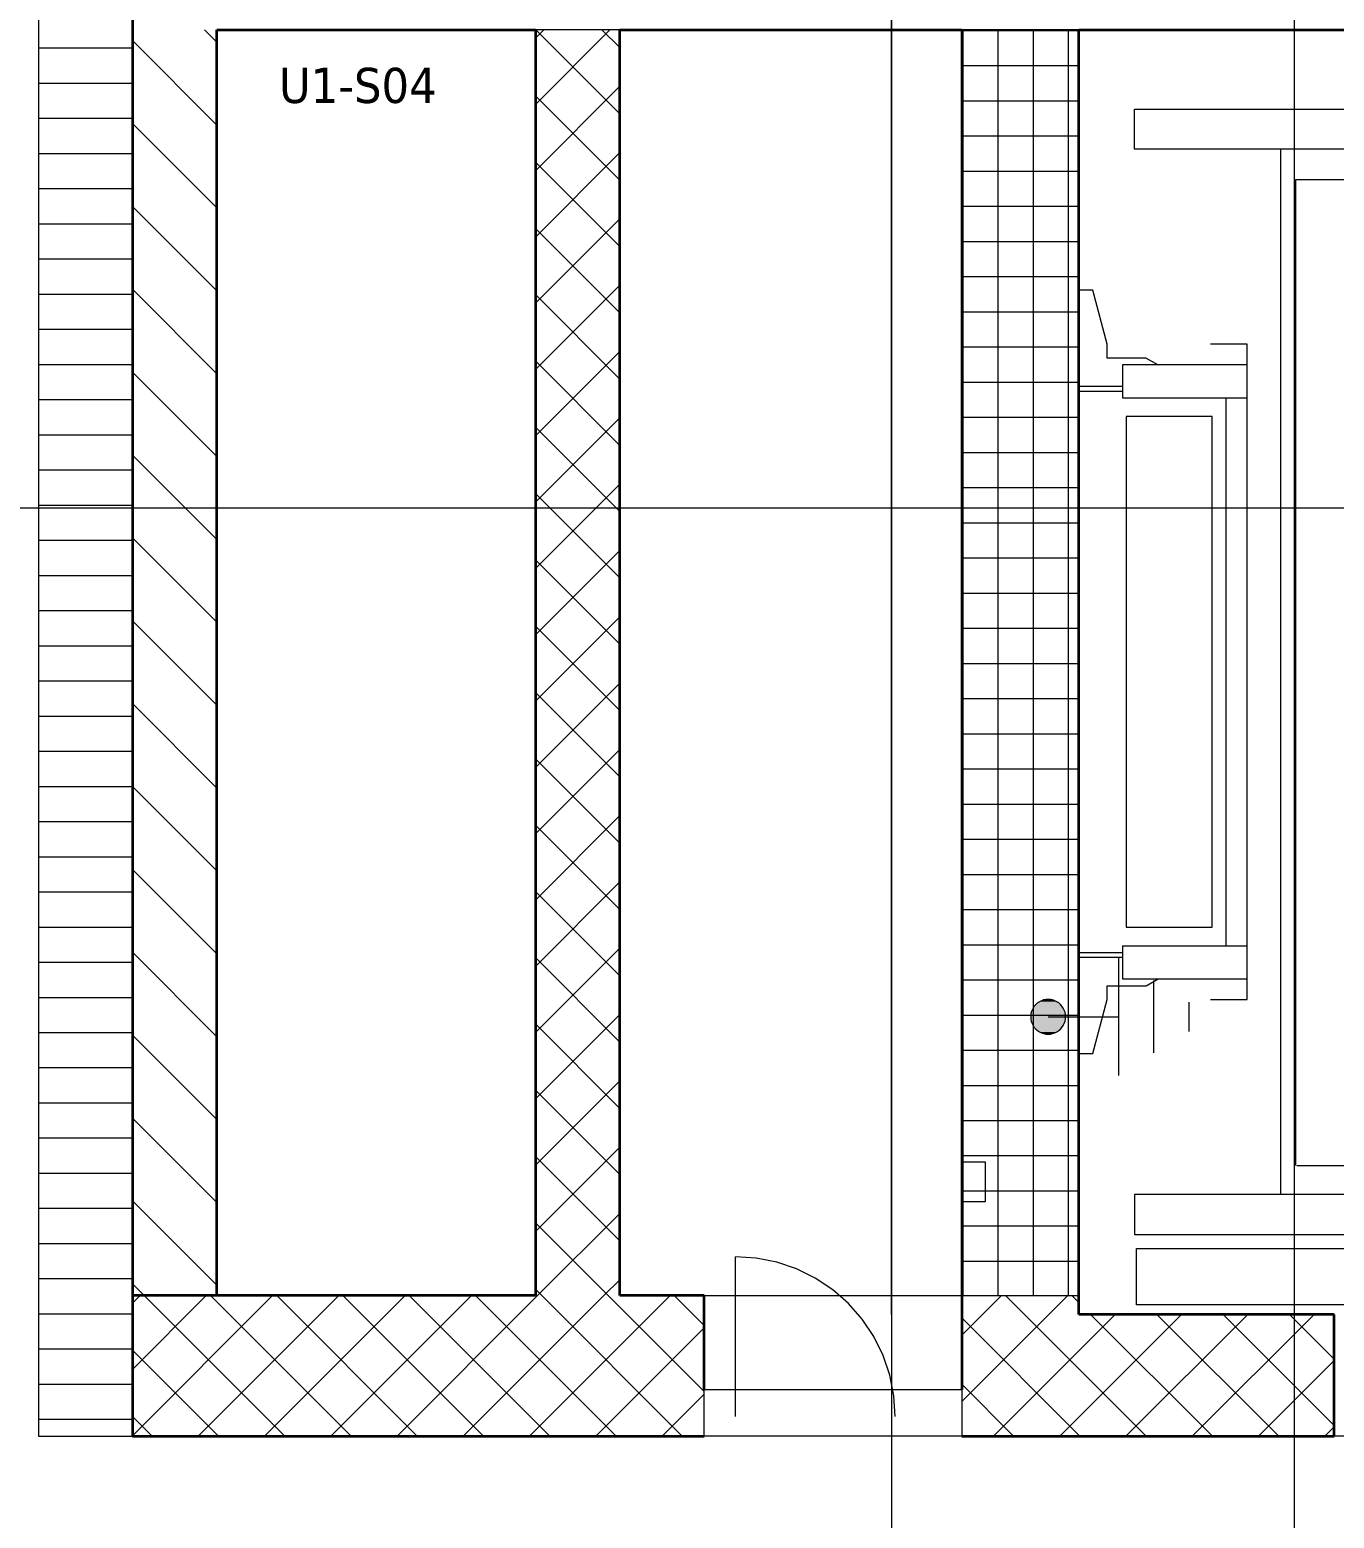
# Model space of a CAD drawing. Extents: x -1132 to 613, y -179 to 712.
# Drawn here: x -674 to -618.3, y 95 to 158.5 of the extents above; entities that cross this region are included whole.
import ezdxf
from ezdxf.lldxf.tags import DXFTag

# ---------------------------------------------------------------- set-up
doc = ezdxf.new("R2010")
doc.units = 0
doc.layers.get('0').update_dxf_attribs({"lineweight": 13})
for name, color, linetype, lineweight in [('A-AREA-____-IDEN', 7, 'Continuous', 5), ('A-DETL-____-HDLN', 7, '_Verdeckte Linien_', 9), ('A-DOOR-____-OTLN', 7, 'Continuous', 9), ('A-FLOR-____-OTLN', 7, 'Continuous', 9), ('A-GENM-____-OTLN', 7, 'Continuous', 9), ('A-WALL-____-MCUT', 7, 'Continuous', 35), ('A-WALL-____-PATT', 7, 'Continuous', 35), ('I-WALL-____-OTLN', 7, 'Continuous', 9), ('S-GRID-____-OTLN', 7, 'Continuous', 5)]:
    doc.layers.add(name, color=color, linetype=linetype, lineweight=lineweight)
for name, color, linetype, lineweight, true_color in [('EL01_VVV_Mass', 7, 'Continuous', 13, 0xb2b200), ('EL01_WAN_Potentialausgleich', 1, 'Continuous', 13, 0xff0000), ('EL01_WAN_RDA', 7, 'Continuous', 13, 0xff6600)]:
    doc.layers.add(name, color=color, linetype=linetype, lineweight=lineweight, true_color=true_color)
doc.styles.get("Standard").update_dxf_attribs({"font": 'arial.ttf'})
tags = doc.linetypes.add('_Rasterlinie_', pattern=[0.375, 0.2, -0.05, 0.075, -0.05]).pattern_tags.tags
tags[10:11] = [DXFTag(74, 4), DXFTag(75, 0), DXFTag(340, '0'), DXFTag(46, 1.0), DXFTag(50, 0.0), DXFTag(44, 0.0), DXFTag(45, 0.0)]
tags[8:9] = [DXFTag(74, 4), DXFTag(75, 0), DXFTag(340, '0'), DXFTag(46, 1.0), DXFTag(50, 0.0), DXFTag(44, 0.0), DXFTag(45, 0.0)]
tags[6:7] = [DXFTag(74, 4), DXFTag(75, 0), DXFTag(340, '0'), DXFTag(46, 1.0), DXFTag(50, 0.0), DXFTag(44, 0.0), DXFTag(45, 0.0)]
tags[4:5] = [DXFTag(74, 4), DXFTag(75, 0), DXFTag(340, '0'), DXFTag(46, 1.0), DXFTag(50, 0.0), DXFTag(44, 0.0), DXFTag(45, 0.0)]
tags = doc.linetypes.add('_Verdeckte Linien_', pattern=[0.15, 0.1, -0.05]).pattern_tags.tags
tags[6:7] = [DXFTag(74, 4), DXFTag(75, 0), DXFTag(340, '0'), DXFTag(46, 1.0), DXFTag(50, 0.0), DXFTag(44, 0.0), DXFTag(45, 0.0)]
tags[4:5] = [DXFTag(74, 4), DXFTag(75, 0), DXFTag(340, '0'), DXFTag(46, 1.0), DXFTag(50, 0.0), DXFTag(44, 0.0), DXFTag(45, 0.0)]

# ---------------------------------------------------------------- blocks, each defined once
blk = doc.blocks.new('Referenz-A0UNPDE96I', base_point=(-1115.886, -117.372))
at = {"layer": 'A-DETL-____-HDLN', "color": 0, "linetype": '_Verdeckte Linien_', "ltscale": 0.13}
for p, q in [((-637.215, 103.678), (-637.215, 179.478)), ((-637.215, 179.478), (-637.215, 85.178))]:
    blk.add_line(p, q, dxfattribs=at)
at = {"layer": 'A-DOOR-____-OTLN', "color": 0, "linetype": 'Continuous', "ltscale": 0.13}
for p, q in [((-642.984, 106.08), (-643.875, 106.138)), ((-643.875, 99.318), (-643.875, 106.138)), ((-642.11, 105.906), (-642.984, 106.08)), ((-641.265, 105.619), (-642.11, 105.906)), ((-640.465, 105.225), (-641.265, 105.619)), ((-639.723, 104.729), (-640.465, 105.225)), ((-639.052, 104.141), (-639.723, 104.729)), ((-638.464, 103.47), (-639.052, 104.141)), ((-637.968, 102.728), (-638.464, 103.47)), ((-637.574, 101.928), (-637.968, 102.728)), ((-637.287, 101.083), (-637.574, 101.928)), ((-637.113, 100.208), (-637.287, 101.083)), ((-645.215, 98.478), (-645.215, 100.478)), ((-645.215, 100.478), (-634.215, 100.478)), ((-634.215, 100.478), (-634.215, 98.478)), ((-637.055, 99.318), (-637.113, 100.208)), ((-634.215, 98.478), (-645.215, 98.478))]:
    blk.add_line(p, q, dxfattribs=at)
at = {"layer": 'A-FLOR-____-OTLN', "color": 0, "linetype": 'Continuous', "ltscale": 0.13}
blk.add_line((-597.515, 98.478), (-618.315, 98.478), dxfattribs=at)
at = {"layer": 'A-GENM-____-OTLN', "color": 0, "linetype": '_Verdeckte Linien_', "ltscale": 0.13}
for p, q in [((-648.815, 158.478), (-648.815, 104.478)), ((-634.215, 104.478), (-634.215, 158.478)), ((-648.815, 104.478), (-634.215, 104.478))]:
    blk.add_line(p, q, dxfattribs=at)
at = {"layer": 'A-GENM-____-OTLN', "color": 0, "linetype": 'Continuous', "ltscale": 0.13}
for p, q in [((-626.844, 153.378), (-626.844, 155.088)), ((-626.844, 155.088), (-597.211, 155.088)), ((-597.245, 153.378), (-626.844, 153.378)), ((-620.613, 153.378), (-620.613, 108.792)), ((-619.969, 152.091), (-616.955, 152.091)), ((-619.969, 152.091), (-619.969, 110.028)), ((-628.622, 147.366), (-629.215, 147.366)), ((-628.012, 145.063), (-628.622, 147.366)), ((-628.012, 144.471), (-628.012, 145.063)), ((-622.035, 145.063), (-623.593, 145.063)), ((-622.035, 117.106), (-622.035, 145.063)), ((-626.336, 144.471), (-628.012, 144.471)), ((-627.352, 144.183), (-627.352, 142.777)), ((-622.052, 144.183), (-627.352, 144.183)), ((-626.336, 144.471), (-625.828, 144.183)), ((-629.215, 143.268), (-627.352, 143.268)), ((-629.215, 143.065), (-627.352, 143.065)), ((-627.352, 142.777), (-622.052, 142.777)), ((-622.949, 142.777), (-622.949, 119.392)), ((-623.525, 141.981), (-627.2, 141.981)), ((-627.2, 141.981), (-627.2, 120.188)), ((-623.525, 120.188), (-623.525, 141.981)), ((-627.2, 120.188), (-623.525, 120.188)), ((-627.352, 119.392), (-622.052, 119.392)), ((-627.352, 119.392), (-627.352, 117.987)), ((-627.352, 119.105), (-629.215, 119.105)), ((-627.352, 118.901), (-629.215, 118.901)), ((-628.012, 117.699), (-626.336, 117.699)), ((-628.012, 117.106), (-628.012, 117.699)), ((-627.352, 117.987), (-622.052, 117.987)), ((-626.336, 117.699), (-625.828, 117.987)), ((-628.622, 114.803), (-628.012, 117.106)), ((-623.593, 117.106), (-622.035, 117.106)), ((-629.215, 114.803), (-628.622, 114.803)), ((-619.918, 110.028), (-616.955, 110.028)), ((-626.844, 108.792), (-626.844, 107.082)), ((-597.245, 108.792), (-626.844, 108.792)), ((-626.844, 107.082), (-597.245, 107.082)), ((-626.759, 106.489), (-608.37, 106.489)), ((-626.759, 104.085), (-626.759, 106.489)), ((-595.924, 104.085), (-626.759, 104.085))]:
    blk.add_line(p, q, dxfattribs=at)
at = {"layer": 'A-WALL-____-MCUT', "color": 0, "linetype": 'Continuous', "lineweight": 9, "ltscale": 0.13}
for p, q in [((-673.615, 261.878), (-673.615, 98.478)), ((-648.815, 158.478), (-652.415, 158.478)), ((-629.215, 158.478), (-634.215, 158.478)), ((-634.215, 104.478), (-629.215, 104.478)), ((-673.615, 98.478), (-669.615, 98.478))]:
    blk.add_line(p, q, dxfattribs=at)
at = {"layer": 'A-WALL-____-MCUT', "color": 0, "linetype": 'Continuous', "ltscale": 0.35}
for p, q in [((-669.615, 261.678), (-669.615, 98.478)), ((-666.015, 104.478), (-666.015, 158.478)), ((-666.015, 158.478), (-652.415, 158.478)), ((-652.415, 158.478), (-652.415, 104.478)), ((-648.815, 158.478), (-634.215, 158.478)), ((-648.815, 104.478), (-648.815, 158.478)), ((-634.215, 158.478), (-634.215, 100.478)), ((-629.215, 158.478), (-594.415, 158.478)), ((-629.215, 103.678), (-629.215, 158.478)), ((-652.415, 104.478), (-669.615, 104.478)), ((-645.215, 104.478), (-648.815, 104.478)), ((-645.215, 100.478), (-645.215, 104.478)), ((-618.315, 103.678), (-629.215, 103.678)), ((-618.315, 98.478), (-618.315, 103.678)), ((-669.615, 98.478), (-645.215, 98.478)), ((-634.215, 98.478), (-618.315, 98.478))]:
    blk.add_line(p, q, dxfattribs=at)
at = {"layer": 'A-WALL-____-PATT', "color": 0, "linetype": 'Continuous', "lineweight": 9, "ltscale": 0.13}
for p, q in [((-666.543, 158.478), (-666.015, 157.95)), ((-652.415, 158.122), (-652.059, 158.478)), ((-652.415, 155.294), (-649.23, 158.478)), ((-648.815, 154.892), (-652.401, 158.478)), ((-648.815, 157.72), (-649.573, 158.478)), ((-634.215, 158.447), (-629.215, 158.447)), ((-634.154, 104.478), (-634.154, 158.478)), ((-632.654, 104.478), (-632.654, 158.478)), ((-631.154, 104.478), (-631.154, 158.478)), ((-629.654, 104.478), (-629.654, 158.478)), ((-669.615, 157.687), (-673.615, 157.687)), ((-669.615, 158.014), (-666.015, 154.414)), ((-634.215, 156.947), (-629.215, 156.947)), ((-669.615, 156.187), (-673.615, 156.187)), ((-652.415, 152.466), (-648.815, 156.066)), ((-648.815, 152.063), (-652.415, 155.663)), ((-634.215, 155.447), (-629.215, 155.447)), ((-669.615, 154.687), (-673.615, 154.687)), ((-669.615, 154.478), (-666.015, 150.878)), ((-634.215, 153.947), (-629.215, 153.947)), ((-669.615, 153.187), (-673.615, 153.187)), ((-652.415, 149.637), (-648.815, 153.237)), ((-648.815, 149.235), (-652.415, 152.835)), ((-634.215, 152.447), (-629.215, 152.447)), ((-669.615, 151.687), (-673.615, 151.687)), ((-669.615, 150.943), (-666.015, 147.343)), ((-634.215, 150.947), (-629.215, 150.947)), ((-669.615, 150.187), (-673.615, 150.187)), ((-652.415, 146.809), (-648.815, 150.409)), ((-648.815, 146.406), (-652.415, 150.006)), ((-634.215, 149.447), (-629.215, 149.447)), ((-669.615, 148.687), (-673.615, 148.687)), ((-669.615, 147.407), (-666.015, 143.807)), ((-652.415, 143.98), (-648.815, 147.58)), ((-634.215, 147.947), (-629.215, 147.947)), ((-669.615, 147.187), (-673.615, 147.187)), ((-648.815, 143.578), (-652.415, 147.178)), ((-634.215, 146.447), (-629.215, 146.447)), ((-669.615, 145.687), (-673.615, 145.687)), ((-634.215, 144.947), (-629.215, 144.947)), ((-669.615, 144.187), (-673.615, 144.187)), ((-652.415, 141.152), (-648.815, 144.752)), ((-648.815, 140.75), (-652.415, 144.35)), ((-669.615, 143.872), (-666.015, 140.272)), ((-634.215, 143.447), (-629.215, 143.447)), ((-669.615, 142.687), (-673.615, 142.687)), ((-652.415, 138.323), (-648.815, 141.923)), ((-634.215, 141.947), (-629.215, 141.947)), ((-669.615, 141.187), (-673.615, 141.187)), ((-648.815, 137.921), (-652.415, 141.521)), ((-669.615, 140.336), (-666.015, 136.736)), ((-634.215, 140.447), (-629.215, 140.447)), ((-669.615, 139.687), (-673.615, 139.687)), ((-652.415, 135.495), (-648.815, 139.095)), ((-648.815, 135.093), (-652.415, 138.693)), ((-634.215, 138.947), (-629.215, 138.947)), ((-669.615, 138.187), (-673.615, 138.187)), ((-634.215, 137.447), (-629.215, 137.447)), ((-669.615, 136.687), (-673.615, 136.687)), ((-669.615, 136.801), (-666.015, 133.201)), ((-652.415, 132.667), (-648.815, 136.267)), ((-634.215, 135.947), (-629.215, 135.947)), ((-648.815, 132.264), (-652.415, 135.864)), ((-669.615, 135.187), (-673.615, 135.187)), ((-634.215, 134.447), (-629.215, 134.447)), ((-669.615, 133.687), (-673.615, 133.687)), ((-652.415, 129.838), (-648.815, 133.438)), ((-669.615, 133.265), (-666.015, 129.665)), ((-648.815, 129.436), (-652.415, 133.036)), ((-634.215, 132.947), (-629.215, 132.947)), ((-669.615, 132.187), (-673.615, 132.187)), ((-634.215, 131.447), (-629.215, 131.447)), ((-669.615, 130.687), (-673.615, 130.687)), ((-652.415, 127.01), (-648.815, 130.61)), ((-648.815, 126.607), (-652.415, 130.207)), ((-669.615, 129.73), (-666.015, 126.13)), ((-634.215, 129.947), (-629.215, 129.947)), ((-669.615, 129.187), (-673.615, 129.187)), ((-634.215, 128.447), (-629.215, 128.447)), ((-669.615, 127.687), (-673.615, 127.687)), ((-652.415, 124.181), (-648.815, 127.781)), ((-648.815, 123.779), (-652.415, 127.379)), ((-634.215, 126.947), (-629.215, 126.947)), ((-669.615, 126.187), (-673.615, 126.187)), ((-669.615, 126.194), (-666.015, 122.594)), ((-634.215, 125.447), (-629.215, 125.447)), ((-669.615, 124.687), (-673.615, 124.687)), ((-652.415, 121.353), (-648.815, 124.953)), ((-648.815, 120.951), (-652.415, 124.551)), ((-634.215, 123.947), (-629.215, 123.947)), ((-669.615, 123.187), (-673.615, 123.187)), ((-669.615, 122.659), (-666.015, 119.059)), ((-652.415, 118.524), (-648.815, 122.124)), ((-634.215, 122.447), (-629.215, 122.447)), ((-669.615, 121.687), (-673.615, 121.687)), ((-648.815, 118.122), (-652.415, 121.722)), ((-634.215, 120.947), (-629.215, 120.947)), ((-669.615, 120.187), (-673.615, 120.187)), ((-634.215, 119.447), (-629.215, 119.447)), ((-669.615, 119.123), (-666.015, 115.523)), ((-652.415, 115.696), (-648.815, 119.296)), ((-648.815, 115.294), (-652.415, 118.894)), ((-669.615, 118.687), (-673.615, 118.687)), ((-634.215, 117.947), (-629.215, 117.947)), ((-669.615, 117.187), (-673.615, 117.187)), ((-652.415, 112.868), (-648.815, 116.468)), ((-634.215, 116.447), (-629.215, 116.447)), ((-669.615, 115.687), (-673.615, 115.687)), ((-669.615, 115.588), (-666.015, 111.988)), ((-648.815, 112.465), (-652.415, 116.065)), ((-634.215, 114.947), (-629.215, 114.947)), ((-669.615, 114.187), (-673.615, 114.187)), ((-652.415, 110.039), (-648.815, 113.639)), ((-648.815, 109.637), (-652.415, 113.237)), ((-634.215, 113.447), (-629.215, 113.447)), ((-669.615, 112.687), (-673.615, 112.687)), ((-669.615, 112.052), (-666.015, 108.452)), ((-634.215, 111.947), (-629.215, 111.947)), ((-669.615, 111.187), (-673.615, 111.187)), ((-652.415, 107.211), (-648.815, 110.811)), ((-648.815, 106.808), (-652.415, 110.408)), ((-634.215, 110.447), (-629.215, 110.447)), ((-669.615, 109.687), (-673.615, 109.687)), ((-634.215, 108.947), (-629.215, 108.947)), ((-669.615, 108.187), (-673.615, 108.187)), ((-669.615, 108.517), (-666.015, 104.917)), ((-652.319, 104.478), (-648.815, 107.982)), ((-649.313, 104.478), (-652.415, 107.58)), ((-634.215, 107.447), (-629.215, 107.447)), ((-669.615, 106.687), (-673.615, 106.687)), ((-634.215, 105.947), (-629.215, 105.947)), ((-669.615, 105.187), (-673.615, 105.187)), ((-669.615, 104.981), (-669.112, 104.478)), ((-649.49, 104.478), (-648.815, 105.154)), ((-669.615, 104.153), (-669.289, 104.478)), ((-669.615, 101.324), (-666.461, 104.478)), ((-669.615, 98.496), (-663.632, 104.478)), ((-663.112, 98.478), (-669.112, 104.478)), ((-666.804, 98.478), (-660.804, 104.478)), ((-660.283, 98.478), (-666.283, 104.478)), ((-663.976, 98.478), (-657.976, 104.478)), ((-657.455, 98.478), (-663.455, 104.478)), ((-661.147, 98.478), (-655.147, 104.478)), ((-654.627, 98.478), (-660.627, 104.478)), ((-658.319, 98.478), (-652.319, 104.478)), ((-651.798, 98.478), (-657.798, 104.478)), ((-655.49, 98.478), (-649.49, 104.478)), ((-648.97, 98.478), (-654.97, 104.478)), ((-652.662, 98.478), (-646.662, 104.478)), ((-652.141, 104.478), (-652.415, 104.752)), ((-646.141, 98.478), (-652.141, 104.478)), ((-645.215, 100.38), (-649.313, 104.478)), ((-645.215, 103.208), (-646.485, 104.478)), ((-634.215, 102.783), (-632.52, 104.478)), ((-634.215, 99.955), (-629.691, 104.478)), ((-629.215, 101.351), (-632.342, 104.478)), ((-629.215, 104.179), (-629.514, 104.478)), ((-669.615, 103.687), (-673.615, 103.687)), ((-629.215, 98.522), (-634.215, 103.522)), ((-629.215, 102.126), (-627.663, 103.678)), ((-629.215, 99.298), (-624.834, 103.678)), ((-623.514, 98.478), (-628.714, 103.678)), ((-627.206, 98.478), (-622.006, 103.678)), ((-620.686, 98.478), (-625.886, 103.678)), ((-624.378, 98.478), (-619.178, 103.678)), ((-618.315, 98.936), (-623.057, 103.678)), ((-618.315, 101.764), (-620.229, 103.678)), ((-649.833, 98.478), (-645.215, 103.097)), ((-669.615, 102.187), (-673.615, 102.187)), ((-665.94, 98.478), (-669.615, 102.153)), ((-632.863, 98.478), (-629.215, 102.126)), ((-621.549, 98.478), (-618.315, 101.713)), ((-626.342, 98.478), (-629.215, 101.351)), ((-669.615, 100.687), (-673.615, 100.687)), ((-631.999, 98.478), (-634.215, 100.694)), ((-647.005, 98.478), (-645.215, 100.269)), ((-669.615, 99.187), (-673.615, 99.187)), ((-668.769, 98.478), (-669.615, 99.324)), ((-630.034, 98.478), (-629.215, 99.298)), ((-629.171, 98.478), (-629.215, 98.522)), ((-618.721, 98.478), (-618.315, 98.884))]:
    blk.add_line(p, q, dxfattribs=at)
at = {"layer": 'I-WALL-____-OTLN', "color": 0, "linetype": 'Continuous', "ltscale": 0.13}
blk.add_line((-645.215, 104.478), (-634.215, 104.478), dxfattribs=at)
at = {"layer": 'S-GRID-____-OTLN', "color": 0, "linetype": '_Rasterlinie_', "ltscale": 0.13}
for p, q in [((-620.015, -113.603), (-620.015, 631.478)), ((-1107.612, 138.078), (103.376, 138.078))]:
    blk.add_line(p, q, dxfattribs=at)
at = {"layer": 'A-AREA-____-IDEN', "color": 0, "linetype": 'Continuous', "ltscale": 0.13, "insert": (-663.359, 156.855), "char_height": 1.5, "attachment_point": 1}
blk.add_mtext('{\\W0.9;\\fVerdana;U1-S04}', dxfattribs=at)
blk = doc.blocks.new('Abzweigdose rechteckig (multi) UP-A0UNPEN16I', base_point=(-634.215, 108.478))
at = {"color": 0, "lineweight": -2}
for p, q in [((-634.215, 110.178), (-633.219, 110.178)), ((-634.215, 108.478), (-634.215, 110.178)), ((-633.219, 110.178), (-633.219, 108.478)), ((-633.219, 108.478), (-634.215, 108.478))]:
    blk.add_line(p, q, dxfattribs=at)
blk = doc.blocks.new('Maß-A0UNPEZP6I', base_point=(-685.935, 148.074))
at = {"color": 0, "lineweight": -2}
for p, q in [((-676.441, 179.765), (-677.268, 180.592)), ((-677.854, 180.178), (-673.613, 180.178)), ((-676.854, 180.178), (-676.854, 148.488)), ((-676.441, 148.074), (-677.268, 148.901)), ((-675.854, 148.488), (-685.935, 148.488))]:
    blk.add_line(p, q, dxfattribs=at)
at = {"color": 0, "lineweight": -2, "insert": (-680.188, 161.689), "char_height": 2.5, "attachment_point": 1, "rotation": 90}
blk.add_mtext('{\\fArial;158}', dxfattribs=at)
blk = doc.blocks.new('Erdungs-Anschluss-A0UNPF9T6I', base_point=(-631.271, 113.871))
at = {"color": 0, "linetype": 'ByBlock', "lineweight": -2, "ltscale": 0.13}
for p, q in [((-627.526, 118.871), (-627.526, 113.871)), ((-626.026, 117.92), (-626.026, 114.829)), ((-631.053, 116.897), (-631.117, 116.824)), ((-630.98, 116.962), (-631.053, 116.897)), ((-630.899, 117.016), (-630.98, 116.962)), ((-630.811, 117.059), (-630.899, 117.016)), ((-630.719, 117.09), (-630.811, 117.059)), ((-630.624, 117.109), (-630.719, 117.09)), ((-630.526, 117.115), (-630.624, 117.109)), ((-630.429, 117.109), (-630.526, 117.115)), ((-630.334, 117.09), (-630.429, 117.109)), ((-630.242, 117.059), (-630.334, 117.09)), ((-630.154, 117.016), (-630.242, 117.059)), ((-630.073, 116.962), (-630.154, 117.016)), ((-630, 116.897), (-630.073, 116.962)), ((-629.936, 116.824), (-630, 116.897)), ((-624.526, 116.996), (-624.526, 115.746)), ((-631.265, 116.468), (-631.271, 116.371)), ((-631.271, 116.371), (-631.265, 116.274)), ((-631.246, 116.564), (-631.265, 116.468)), ((-631.265, 116.274), (-631.246, 116.178)), ((-631.214, 116.656), (-631.246, 116.564)), ((-631.171, 116.743), (-631.214, 116.656)), ((-631.117, 116.824), (-631.171, 116.743)), ((-630.526, 116.371), (-627.526, 116.371)), ((-629.882, 116.743), (-629.936, 116.824)), ((-629.839, 116.656), (-629.882, 116.743)), ((-629.807, 116.564), (-629.839, 116.656)), ((-629.788, 116.468), (-629.807, 116.564)), ((-629.807, 116.178), (-629.788, 116.274)), ((-629.782, 116.371), (-629.788, 116.468)), ((-629.788, 116.274), (-629.782, 116.371)), ((-631.246, 116.178), (-631.214, 116.086)), ((-631.214, 116.086), (-631.171, 115.999)), ((-631.171, 115.999), (-631.117, 115.918)), ((-631.117, 115.918), (-631.053, 115.845)), ((-631.053, 115.845), (-630.98, 115.78)), ((-630.98, 115.78), (-630.899, 115.726)), ((-630.899, 115.726), (-630.811, 115.683)), ((-630.811, 115.683), (-630.719, 115.652)), ((-630.719, 115.652), (-630.624, 115.633)), ((-630.624, 115.633), (-630.526, 115.627)), ((-630.526, 115.627), (-630.429, 115.633)), ((-630.429, 115.633), (-630.334, 115.652)), ((-630.334, 115.652), (-630.242, 115.683)), ((-630.242, 115.683), (-630.154, 115.726)), ((-630.154, 115.726), (-630.073, 115.78)), ((-630.073, 115.78), (-630, 115.845)), ((-630, 115.845), (-629.936, 115.918)), ((-629.936, 115.918), (-629.882, 115.999)), ((-629.882, 115.999), (-629.839, 116.086)), ((-629.839, 116.086), (-629.807, 116.178))]:
    blk.add_line(p, q, dxfattribs=at)
for points in [[(-629.882, 116.743), (-631.171, 116.743), (-630, 116.897)], [(-631.171, 116.743), (-630, 116.897), (-631.053, 116.897)], [(-630, 116.897), (-631.053, 116.897), (-630.154, 117.016)], [(-631.053, 116.897), (-630.154, 117.016), (-630.899, 117.016)], [(-630.154, 117.016), (-630.899, 117.016), (-630.334, 117.09)], [(-630.899, 117.016), (-630.334, 117.09), (-630.719, 117.09)], [(-630.334, 117.09), (-630.719, 117.09), (-630.526, 117.115)], [(-629.782, 116.371), (-631.271, 116.371), (-629.807, 116.564)], [(-631.271, 116.371), (-629.807, 116.564), (-631.246, 116.564)], [(-631.246, 116.178), (-629.782, 116.371), (-631.271, 116.371)], [(-629.807, 116.564), (-631.246, 116.564), (-629.882, 116.743)], [(-631.246, 116.564), (-629.882, 116.743), (-631.171, 116.743)], [(-629.807, 116.178), (-631.246, 116.178), (-629.782, 116.371)], [(-631.171, 115.999), (-629.807, 116.178), (-631.246, 116.178)], [(-629.882, 115.999), (-631.171, 115.999), (-629.807, 116.178)], [(-631.053, 115.845), (-629.882, 115.999), (-631.171, 115.999)], [(-630, 115.845), (-631.053, 115.845), (-629.882, 115.999)], [(-630.899, 115.726), (-630, 115.845), (-631.053, 115.845)], [(-630.154, 115.726), (-630.899, 115.726), (-630, 115.845)], [(-630.719, 115.652), (-630.154, 115.726), (-630.899, 115.726)], [(-630.334, 115.652), (-630.719, 115.652), (-630.154, 115.726)], [(-630.526, 115.627), (-630.334, 115.652), (-630.719, 115.652)]]:
    blk.add_solid(points, dxfattribs=at)

msp = doc.modelspace()

# ---------------------------------------------------------------- block references
at = {"color": 9, "lineweight": 25, "ltscale": 0.25, "true_color": 0xc0c0c0}
msp.add_blockref('Referenz-A0UNPDE96I', (-1115.886, -117.372), dxfattribs=at)
at = {"layer": 'EL01_VVV_Mass', "linetype": 'Continuous', "ltscale": 0.13}
msp.add_blockref('Maß-A0UNPEZP6I', (-685.935, 148.074), dxfattribs=at)
at = {"layer": 'EL01_WAN_Potentialausgleich', "linetype": 'ByBlock', "ltscale": 0.13}
msp.add_blockref('Erdungs-Anschluss-A0UNPF9T6I', (-631.271, 113.871), dxfattribs=at)
at = {"layer": 'EL01_WAN_RDA', "linetype": 'Continuous', "ltscale": 0.13}
msp.add_blockref('Abzweigdose rechteckig (multi) UP-A0UNPEN16I', (-634.215, 108.478), dxfattribs=at)

doc.saveas('drawing.dxf')
